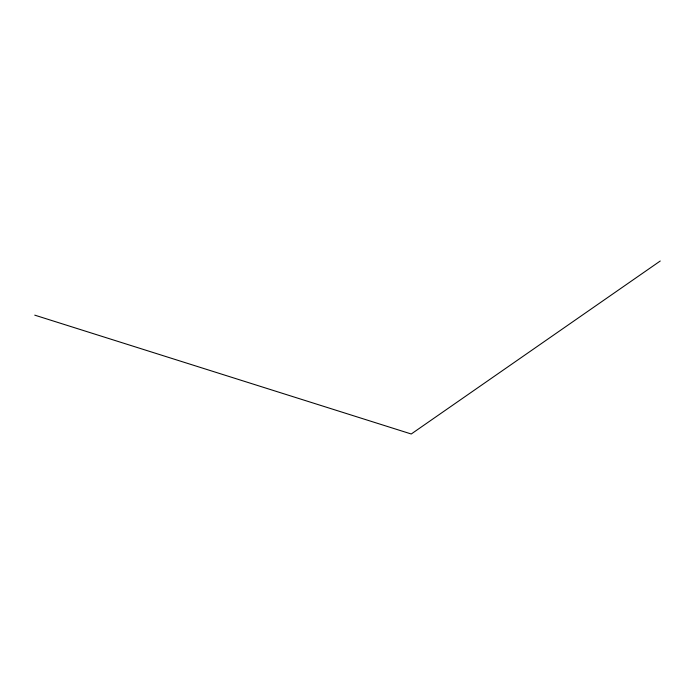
<?xml version="1.0" encoding="UTF-8"?>
<svg xmlns="http://www.w3.org/2000/svg" width="695" height="695" viewBox="0 0 695 695"><rect width="100%" height="100%" fill="white"/><g stroke="black" fill="none" stroke-linecap="round" stroke-linejoin="round"><path stroke-width="1.04" d="M660.25 261.007L411.249 433.993L34.75 315.148"/></g></svg>
